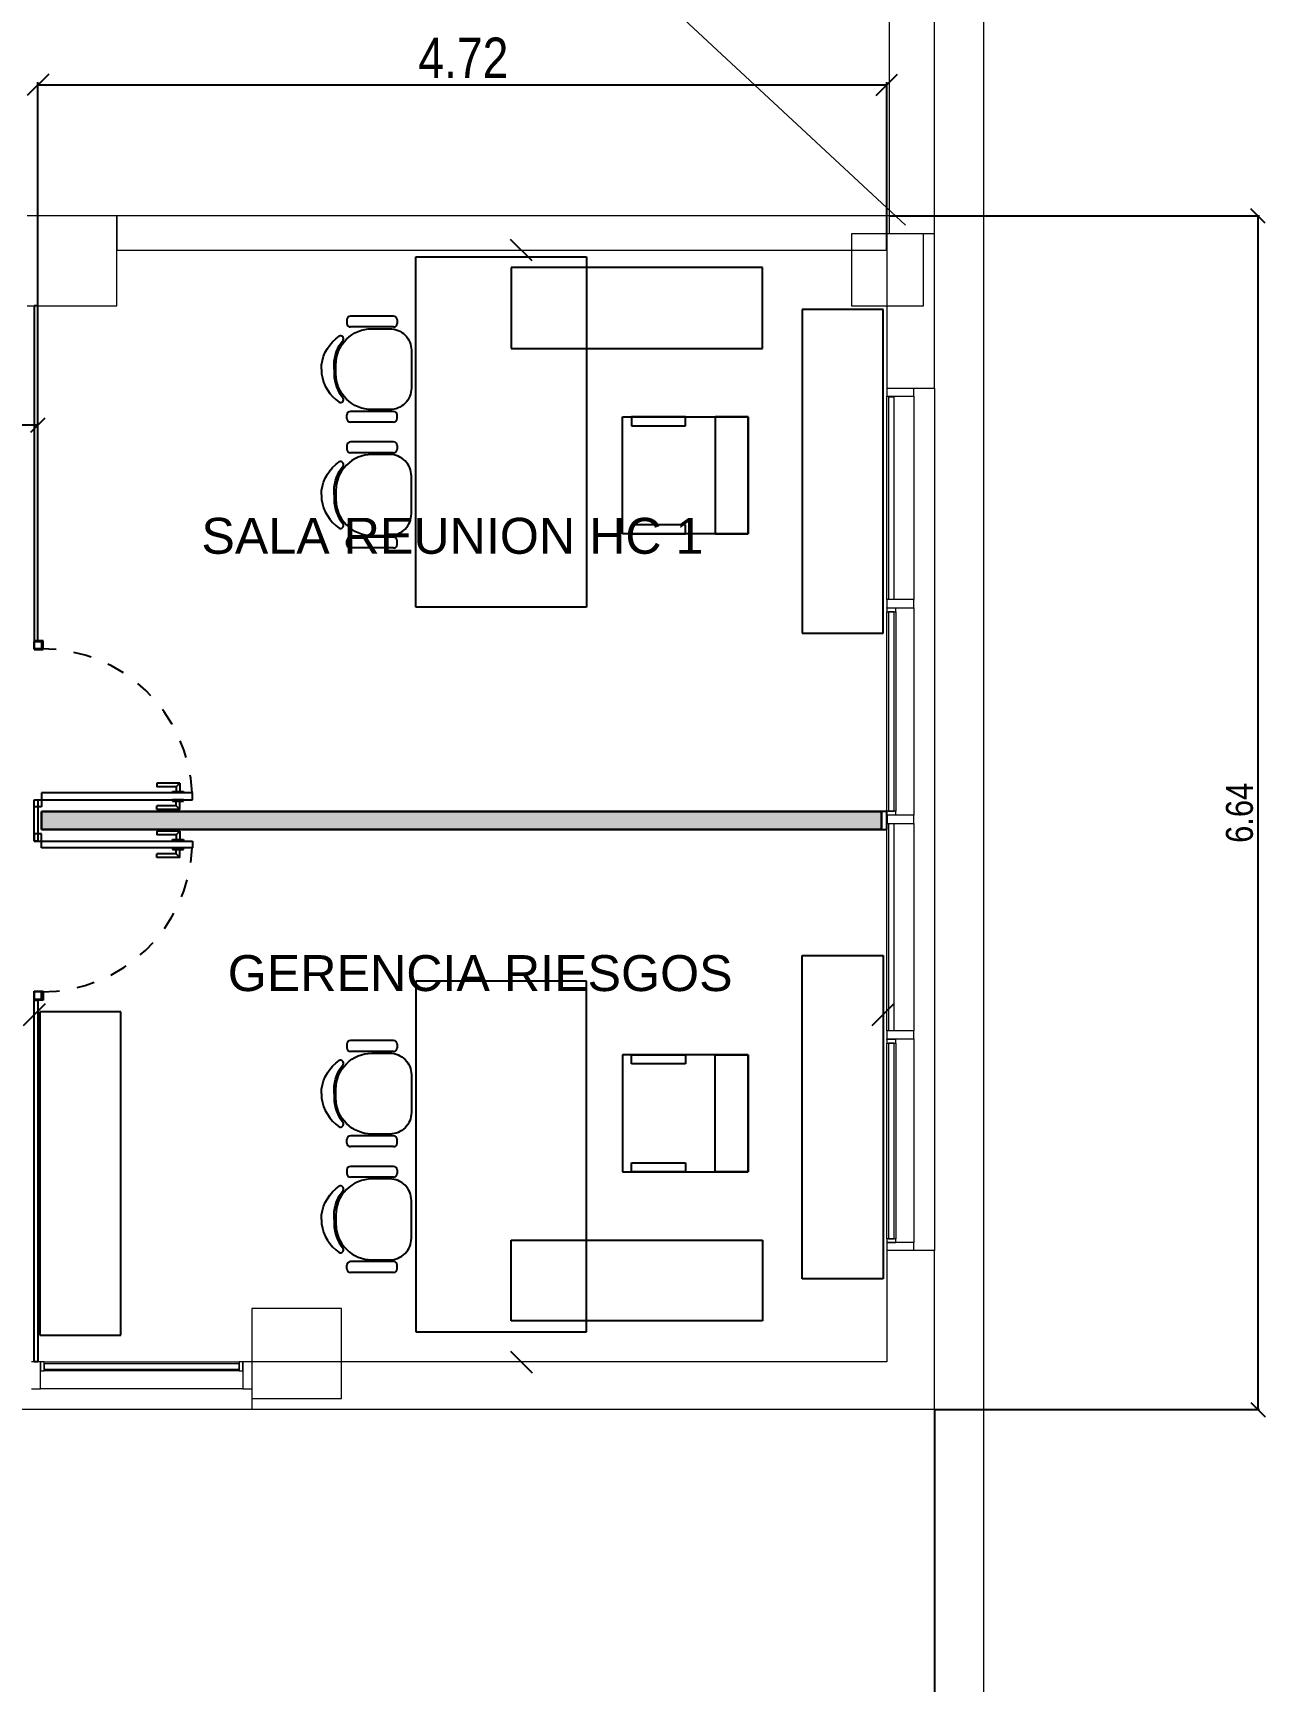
# Model space of a CAD drawing. Header units: millimetres. Extents: x 38 to 139, y 58 to 123.
# Drawn here: x 131.75 to 138.6, y 76.32 to 85.49 of the extents above; entities that cross this region are included whole.
import ezdxf

# ---------------------------------------------------------------- set-up
doc = ezdxf.new("R2010")
doc.units = ezdxf.units.MM
doc.linetypes.add('Hidden', pattern=[7.14375, 4.7625, -2.38125])
doc.linetypes.add('Hidden_2_', pattern=[0.007144, 0.004763, -0.002381])
for name, color, linetype, lineweight in [('A-----NPP', 7, 'Continuous', 9), ('A-GLAZIDM', 7, 'Continuous', 9), ('A-WALL', 7, 'Continuous', 9), ('DIMENSION', 1, 'Continuous', 25), ('S-COLSPRM', 7, 'Continuous', 9)]:
    doc.layers.add(name, color=color, linetype=linetype, lineweight=lineweight)
for name, color, linetype in [('carpinteria', 7, 'Continuous'), ('EQ-Móvil', 7, 'Continuous'), ('estructura', 7, 'Continuous'), ('HATCH LADRILLO COMUN', 7, 'Continuous'), ('Lineas Carpintería', 7, 'Continuous'), ('n carpinteria corte', 7, 'Continuous'), ('n carpinteria proyeccion', 7, 'Hidden'), ('n carpinteria vidrio', 7, 'Continuous'), ('n carpinteria vista', 7, 'Continuous'), ('n tabique', 7, 'Continuous'), ('Sectores', 3, 'Continuous')]:
    doc.layers.add(name, color=color, linetype=linetype)
doc.styles.add('ARIALNARROW', font='ARIALN.TTF')
doc.styles.add('MtXpl_Arial_Unicode_', font='ARIALUNI.ttf')
doc.dimstyles.new('C', dxfattribs={"dimscale": 1.5, "dimtxt": 0.15, "dimasz": 0.08, "dimexe": 0.01, "dimexo": 0, "dimgap": 0.025, "dimtad": 1, "dimzin": 0, "dimdsep": 46, "dimtxsty": 'ARIALNARROW', "dimblk": 'OBLIQUE', "dimcen": 0, "dimclrd": 256, "dimclre": 256, "dimclrt": 256, "dimadec": 0, "dimazin": 0, "dimtfac": 1.666667, "dimtofl": 0, "dimtmove": 0, "dimatfit": 0, "dimldrblk": 'OBLIQUE', "dimfxl": 0.1, "dimtolj": 1, "dimtzin": 0, "dimarcsym": 0})

# ---------------------------------------------------------------- blocks, each defined once
blk = doc.blocks.new('_Oblique')
at = {"layer": 'estructura', "color": 0, "lineweight": -2}
blk.add_line((-0.5, -0.5), (0.5, 0.5), dxfattribs=at)
blk = doc.blocks.new('*D53')
at = {"layer": 'Defpoints', "color": 0}
for p in [(120.208387, 83.310004), (131.773387, 83.310004), (120.208387, 82.519845)]:
    blk.add_point(p, dxfattribs=at)
at = {"layer": 'DIMENSION', "lineweight": -2}
for p, q in [((120.208387, 82.519845), (120.208387, 83.320004)), ((131.773387, 83.310004), (120.208387, 83.310004)), ((131.773387, 83.310004), (131.773387, 83.320004))]:
    blk.add_line(p, q, dxfattribs=at)
at = {"layer": 'DIMENSION', "lineweight": -2, "xscale": 0.08, "yscale": 0.08, "zscale": 0.08, "rotation": 180}
blk.add_blockref('_Oblique', (120.208387, 83.310004), dxfattribs=at)
at = {"layer": 'DIMENSION', "lineweight": -2, "xscale": 0.08, "yscale": 0.08, "zscale": 0.08}
blk.add_blockref('_Oblique', (131.773387, 83.310004), dxfattribs=at)
at = {"layer": 'DIMENSION', "insert": (125.990887, 83.41158), "char_height": 0.15, "attachment_point": 5, "style": 'ARIALNARROW'}
blk.add_mtext('\\A1;11.57', dxfattribs=at)
blk = doc.blocks.new('*D64')
at = {"layer": 'Defpoints', "color": 0}
for p in [(136.513166, 84.473709), (136.763166, 77.831209), (138.563166, 77.831209)]:
    blk.add_point(p, dxfattribs=at)
at = {"layer": 'DIMENSION', "lineweight": -2}
for p, q in [((136.513166, 84.473709), (138.573166, 84.473709)), ((138.563166, 84.473709), (138.563166, 77.831209)), ((136.763166, 77.831209), (138.573166, 77.831209))]:
    blk.add_line(p, q, dxfattribs=at)
at = {"layer": 'DIMENSION', "lineweight": -2, "xscale": 0.08, "yscale": 0.08, "zscale": 0.08}
for p, rotation in [((138.563166, 84.473709), 90), ((138.563166, 77.831209), 270)]:
    blk.add_blockref('_Oblique', p, dxfattribs=dict(at, rotation=rotation))
at = {"layer": 'DIMENSION', "insert": (138.46159, 81.152459), "char_height": 0.15, "attachment_point": 5, "rotation": 90, "style": 'ARIALNARROW'}
blk.add_mtext('\\A1;6.64', dxfattribs=at)
blk = doc.blocks.new('*D73')
at = {"layer": 'Defpoints', "color": 0}
for p in [(136.763166, 77.831209), (39.523379, 68.622821), (136.763166, 63.52282)]:
    blk.add_point(p, dxfattribs=at)
at = {"layer": 'DIMENSION', "lineweight": -2}
for p, q in [((136.763166, 77.831209), (136.763166, 63.51282)), ((39.523379, 68.622821), (39.523379, 63.51282)), ((39.523379, 63.52282), (136.763166, 63.52282))]:
    blk.add_line(p, q, dxfattribs=at)
at = {"layer": 'DIMENSION', "lineweight": -2, "xscale": 0.08, "yscale": 0.08, "zscale": 0.08, "rotation": 180}
blk.add_blockref('_Oblique', (39.523379, 63.52282), dxfattribs=at)
at = {"layer": 'DIMENSION', "lineweight": -2, "xscale": 0.08, "yscale": 0.08, "zscale": 0.08}
blk.add_blockref('_Oblique', (136.763166, 63.52282), dxfattribs=at)
at = {"layer": 'DIMENSION', "insert": (88.143273, 63.624397), "char_height": 0.15, "attachment_point": 5, "style": 'ARIALNARROW'}
blk.add_mtext('\\A1;97.24', dxfattribs=at)

msp = doc.modelspace()

# ---------------------------------------------------------------- hatches: boundary and pattern name
at = {"layer": 'HATCH LADRILLO COMUN'}
msp.add_hatch(color=252, dxfattribs=at).paths.add_polyline_path([(136.468166, 81.060306), (131.793387, 81.060315), (131.793387, 81.160315), (136.468166, 81.160306)])

# ---------------------------------------------------------------- linework, layer by layer
at = {"color": 252}
for p, q in [((133.493313, 83.896117), (133.493313, 83.876117)), ((133.753313, 83.916117), (133.513313, 83.916117)), ((133.753313, 83.856117), (133.513313, 83.856117)), ((133.773313, 83.896117), (133.773313, 83.876117)), ((133.753313, 83.386117), (133.513313, 83.386117)), ((133.493313, 83.346117), (133.493313, 83.366117)), ((133.753313, 83.326117), (133.513313, 83.326117)), ((133.773313, 83.346117), (133.773313, 83.366117)), ((133.493313, 83.196117), (133.493313, 83.176117)), ((133.753313, 83.216117), (133.513313, 83.216117)), ((133.773313, 83.196117), (133.773313, 83.176117)), ((133.753313, 83.156117), (133.513313, 83.156117)), ((133.493313, 82.646117), (133.493313, 82.666117)), ((133.753313, 82.686117), (133.513313, 82.686117)), ((133.773313, 82.646117), (133.773313, 82.666117)), ((133.753313, 82.626117), (133.513313, 82.626117)), ((133.753313, 79.884628), (133.513313, 79.884628)), ((133.493313, 79.864628), (133.493313, 79.844628)), ((133.753313, 79.824628), (133.513313, 79.824628)), ((133.773313, 79.864628), (133.773313, 79.844628)), ((133.493313, 79.314628), (133.493313, 79.334628)), ((133.753313, 79.354628), (133.513313, 79.354628)), ((133.773313, 79.314628), (133.773313, 79.334628)), ((133.753313, 79.294628), (133.513313, 79.294628)), ((133.493313, 79.164628), (133.493313, 79.144628)), ((133.753313, 79.184628), (133.513313, 79.184628)), ((133.773313, 79.164628), (133.773313, 79.144628)), ((133.753313, 79.124628), (133.513313, 79.124628)), ((133.493313, 78.614628), (133.493313, 78.634628)), ((133.753313, 78.654628), (133.513313, 78.654628)), ((133.773313, 78.614628), (133.773313, 78.634628)), ((133.753313, 78.594628), (133.513313, 78.594628))]:
    msp.add_line(p, q, dxfattribs=at)
for points in [[(133.631912, 83.846117), (133.731912, 83.846117, -0.414214), (133.851912, 83.726117), (133.851912, 83.516117, -0.414214), (133.731912, 83.396117), (133.631912, 83.396117, -0.414214), (133.431912, 83.596117), (133.431912, 83.646117, -0.414214)], [(133.631912, 82.696117), (133.731912, 82.696117, 0.414214), (133.851912, 82.816117), (133.851912, 83.026117, 0.414214), (133.731912, 83.146117), (133.631912, 83.146117, 0.414214), (133.431912, 82.946117), (133.431912, 82.896117, 0.414214)], [(133.631912, 79.814628), (133.731912, 79.814628, -0.414214), (133.851912, 79.694628), (133.851912, 79.484628, -0.414214), (133.731912, 79.364628), (133.631912, 79.364628, -0.414214), (133.431912, 79.564628), (133.431912, 79.614628, -0.414214)], [(133.631912, 78.664628), (133.731912, 78.664628, 0.414214), (133.851912, 78.784628), (133.851912, 78.994628, 0.414214), (133.731912, 79.114628), (133.631912, 79.114628, 0.414214), (133.431912, 78.914628), (133.431912, 78.864628, 0.414214)]]:
    msp.add_lwpolyline(points, format="xyb", close=True, dxfattribs=at)
for points in [[(133.351912, 83.621117), (133.351912, 83.646117, -0.207449), (133.449767, 83.805542)], [(133.421912, 83.621117), (133.421912, 83.646117, -0.178789), (133.472338, 83.782632)], [(133.351912, 83.621117), (133.351912, 83.596117, 0.207449), (133.449767, 83.436693)], [(133.421912, 83.621117), (133.421912, 83.596117, 0.178789), (133.472338, 83.459603)], [(133.351912, 82.921117), (133.351912, 82.946117, -0.207449), (133.449767, 83.105542)], [(133.421912, 82.921117), (133.421912, 82.946117, -0.178789), (133.472338, 83.082632)], [(133.351912, 82.921117), (133.351912, 82.896117, 0.207449), (133.449767, 82.736693)], [(133.421912, 82.921117), (133.421912, 82.896117, 0.178789), (133.472338, 82.759603)], [(133.351912, 79.589628), (133.351912, 79.614628, -0.207449), (133.449767, 79.774052)], [(133.421912, 79.589628), (133.421912, 79.614628, -0.178789), (133.472338, 79.751143)], [(133.351912, 79.589628), (133.351912, 79.564628, 0.207449), (133.449767, 79.405204)], [(133.421912, 79.589628), (133.421912, 79.564628, 0.178789), (133.472338, 79.428113)], [(133.351912, 78.889628), (133.351912, 78.914628, -0.207449), (133.449767, 79.074052)], [(133.421912, 78.889628), (133.421912, 78.914628, -0.178789), (133.472338, 79.051143)], [(133.351912, 78.889628), (133.351912, 78.864628, 0.207449), (133.449767, 78.705204)], [(133.421912, 78.889628), (133.421912, 78.864628, 0.178789), (133.472338, 78.728113)]]:
    msp.add_lwpolyline(points, format="xyb", dxfattribs=at)
for centre, radius, start, end in [((133.513313, 83.896117), 0.02, 90, 180), ((133.513313, 83.876117), 0.02, 180, 270), ((133.753313, 83.896117), 0.02, 0, 90), ((133.753313, 83.876117), 0.02, 270, 0), ((133.457429, 83.790517), 0.016866, 332.127554, 117.020489), ((133.457429, 83.451718), 0.016866, 242.979511, 27.872446), ((133.513313, 83.366117), 0.02, 90, 180), ((133.753313, 83.366117), 0.02, 0, 90), ((133.513313, 83.346117), 0.02, 180, 270), ((133.753313, 83.346117), 0.02, 270, 0), ((133.513313, 83.196117), 0.02, 90, 180), ((133.753313, 83.196117), 0.02, 0, 90), ((133.457429, 83.090517), 0.016866, 332.127554, 117.020489), ((133.513313, 83.176117), 0.02, 180, 270), ((133.753313, 83.176117), 0.02, 270, 0), ((133.457429, 82.751718), 0.016866, 242.979511, 27.872446), ((133.513313, 82.666117), 0.02, 90, 180), ((133.513313, 82.646117), 0.02, 180, 270), ((133.753313, 82.666117), 0.02, 0, 90), ((133.753313, 82.646117), 0.02, 270, 0), ((133.513313, 79.864628), 0.02, 90, 180), ((133.753313, 79.864628), 0.02, 0, 90), ((133.513313, 79.844628), 0.02, 180, 270), ((133.753313, 79.844628), 0.02, 270, 0), ((133.457429, 79.759028), 0.016866, 332.127554, 117.020489), ((133.457429, 79.420228), 0.016866, 242.979511, 27.872446), ((133.513313, 79.334628), 0.02, 90, 180), ((133.753313, 79.334628), 0.02, 0, 90), ((133.513313, 79.314628), 0.02, 180, 270), ((133.753313, 79.314628), 0.02, 270, 0), ((133.513313, 79.164628), 0.02, 90, 180), ((133.753313, 79.164628), 0.02, 0, 90), ((133.457429, 79.059028), 0.016866, 332.127554, 117.020489), ((133.513313, 79.144628), 0.02, 180, 270), ((133.753313, 79.144628), 0.02, 270, 0), ((133.457429, 78.720228), 0.016866, 242.979511, 27.872446), ((133.513313, 78.634628), 0.02, 90, 180), ((133.513313, 78.614628), 0.02, 180, 270), ((133.753313, 78.634628), 0.02, 0, 90), ((133.753313, 78.614628), 0.02, 270, 0)]:
    msp.add_arc(centre, radius, start, end, dxfattribs=at)
at = {"layer": 'A-----NPP', "color": 252, "linetype": 'Continuous'}
msp.add_line((137.038482, 58.688668), (137.038482, 109.948709), dxfattribs=at)
at = {"layer": 'A-----NPP', "color": 252, "linetype": 'Hidden'}
msp.add_line((124.073411, 96.064627), (136.602475, 84.42291), dxfattribs=at)
at = {"layer": 'A-GLAZIDM', "color": 252, "lineweight": 18}
for p, q in [((136.498166, 83.516209), (136.498166, 83.471209)), ((136.498166, 83.471209), (136.648166, 83.471209)), ((136.508166, 83.466209), (136.508166, 82.341209)), ((136.538166, 83.466209), (136.508166, 83.466209)), ((136.538166, 82.341209), (136.538166, 83.466209)), ((136.648166, 83.471209), (136.648166, 83.516209)), ((136.648166, 82.338709), (136.498166, 82.338709)), ((136.498166, 82.338709), (136.498166, 82.293709)), ((136.498166, 82.293709), (136.648166, 82.293709)), ((136.498166, 82.291209), (136.498166, 82.271209)), ((136.548166, 82.291209), (136.498166, 82.291209)), ((136.498166, 82.271209), (136.548166, 82.271209)), ((136.508166, 82.341209), (136.538166, 82.341209)), ((136.508166, 82.271209), (136.508166, 81.161209)), ((136.538166, 82.271209), (136.508166, 82.271209)), ((136.538166, 81.161209), (136.538166, 82.271209)), ((136.548166, 82.271209), (136.548166, 82.291209)), ((136.648166, 82.293709), (136.648166, 82.338709)), ((136.498166, 81.161209), (136.498166, 81.141209)), ((136.548166, 81.161209), (136.498166, 81.161209)), ((136.498166, 81.141209), (136.548166, 81.141209)), ((136.648166, 81.138709), (136.498166, 81.138709)), ((136.498166, 81.138709), (136.498166, 81.093709)), ((136.498166, 81.093709), (136.648166, 81.093709)), ((136.508166, 81.161209), (136.538166, 81.161209)), ((136.508166, 81.091209), (136.508166, 79.941209)), ((136.538166, 81.091209), (136.508166, 81.091209)), ((136.538166, 79.941209), (136.538166, 81.091209)), ((136.548166, 81.141209), (136.548166, 81.161209)), ((136.648166, 81.093709), (136.648166, 81.138709)), ((136.648166, 79.938709), (136.498166, 79.938709)), ((136.498166, 79.938709), (136.498166, 79.893709)), ((136.498166, 79.893709), (136.648166, 79.893709)), ((136.498166, 79.891209), (136.498166, 79.871209)), ((136.548166, 79.891209), (136.498166, 79.891209)), ((136.508166, 79.941209), (136.538166, 79.941209)), ((136.548166, 79.871209), (136.548166, 79.891209)), ((136.648166, 79.893709), (136.648166, 79.938709)), ((136.498166, 79.871209), (136.548166, 79.871209)), ((136.508166, 79.871209), (136.508166, 78.781209)), ((136.538166, 79.871209), (136.508166, 79.871209)), ((136.538166, 78.781209), (136.538166, 79.871209)), ((136.498166, 78.781209), (136.498166, 78.761209)), ((136.548166, 78.781209), (136.498166, 78.781209)), ((136.498166, 78.761209), (136.548166, 78.761209)), ((136.648166, 78.761209), (136.498166, 78.761209)), ((136.498166, 78.761209), (136.498166, 78.716209)), ((136.508166, 78.781209), (136.538166, 78.781209)), ((136.548166, 78.761209), (136.548166, 78.781209)), ((136.648166, 78.716209), (136.648166, 78.761209)), ((131.788387, 78.096209), (131.738387, 78.096209)), ((131.808387, 78.096209), (131.788387, 78.096209)), ((131.788387, 78.096209), (131.788387, 78.046209)), ((131.788387, 77.946209), (131.788387, 78.096209)), ((131.808387, 78.046209), (131.808387, 78.096209)), ((132.893387, 78.086209), (131.808387, 78.086209)), ((131.808387, 78.086209), (131.808387, 78.056209)), ((131.808387, 78.056209), (132.893387, 78.056209)), ((132.913387, 78.096209), (132.893387, 78.096209)), ((132.893387, 78.096209), (132.893387, 78.046209)), ((132.893387, 78.056209), (132.893387, 78.086209)), ((132.913387, 78.046209), (132.913387, 78.096209)), ((132.963387, 78.096209), (132.913387, 78.096209)), ((132.913387, 78.096209), (132.913387, 77.946209)), ((131.788387, 78.046209), (131.808387, 78.046209)), ((132.893387, 78.046209), (132.913387, 78.046209)), ((131.738387, 77.946209), (131.788387, 77.946209)), ((132.913387, 77.946209), (132.963387, 77.946209))]:
    msp.add_line(p, q, dxfattribs=at)
at = {"layer": 'A-GLAZIDM', "color": 252}
for p, q in [((136.498166, 82.338709), (136.498166, 83.471209)), ((136.648166, 83.471209), (136.648166, 82.338709)), ((136.498166, 82.291209), (136.498166, 82.293709)), ((136.498166, 81.161209), (136.498166, 82.271209)), ((136.548166, 82.271209), (136.548166, 81.161209)), ((136.648166, 82.293709), (136.648166, 81.138709)), ((136.498166, 81.138709), (136.498166, 81.141209)), ((136.498166, 79.938709), (136.498166, 81.093709)), ((136.648166, 81.093709), (136.648166, 79.938709)), ((136.498166, 79.891209), (136.498166, 79.893709)), ((136.648166, 79.893709), (136.648166, 78.761209)), ((136.498166, 78.781209), (136.498166, 79.871209)), ((136.548166, 79.871209), (136.548166, 78.781209)), ((131.808387, 78.096209), (132.893387, 78.096209)), ((132.893387, 78.046209), (131.808387, 78.046209)), ((132.913387, 77.946209), (131.788387, 77.946209))]:
    msp.add_line(p, q, dxfattribs=at)
at = {"layer": 'A-WALL', "color": 252, "lineweight": 18}
for p, q in [((136.763166, 83.516209), (136.763166, 96.305801)), ((136.513166, 84.373709), (136.513166, 96.055801)), ((136.513166, 84.473709), (132.213166, 84.473709)), ((132.213166, 84.473709), (132.213166, 84.283709)), ((136.763166, 84.373709), (136.513166, 84.373709)), ((132.213166, 84.283709), (136.498166, 84.283709)), ((136.498166, 84.283709), (136.498166, 83.516209)), ((136.498166, 83.516209), (136.763166, 83.516209)), ((136.763166, 78.716209), (136.498166, 78.716209)), ((136.498166, 78.716209), (136.498166, 78.096209)), ((136.763166, 77.831209), (136.763166, 78.716209)), ((136.498166, 78.096209), (132.963387, 78.096209)), ((132.963387, 78.096209), (132.963387, 77.831209)), ((136.763166, 77.831209), (132.963387, 77.831209))]:
    msp.add_line(p, q, dxfattribs=at)
at = {"layer": 'A-WALL', "color": 252}
for p, q in [((136.763166, 83.516209), (136.763166, 78.716209)), ((132.963387, 77.831209), (129.363387, 77.831209))]:
    msp.add_line(p, q, dxfattribs=at)
at = {"layer": 'carpinteria', "color": 252, "linetype": 'Hidden'}
for p, q in [((131.773387, 83.973709), (131.773387, 85.218317)), ((136.498166, 84.283709), (136.498166, 85.218317))]:
    msp.add_line(p, q, dxfattribs=at)
at = {"layer": 'carpinteria', "color": 252}
msp.add_line((131.773387, 85.203317), (136.498166, 85.203317), dxfattribs=at)
at = {"layer": 'EQ-Móvil', "color": 252}
for p, q in [((133.876912, 84.246117), (134.826912, 84.246117)), ((133.876912, 82.296117), (133.876912, 84.246117)), ((134.826912, 84.246117), (134.826912, 82.296117)), ((135.806912, 84.186117), (134.406912, 84.186117)), ((134.406912, 84.186117), (134.406912, 83.736117)), ((135.806912, 83.736117), (135.806912, 84.186117)), ((136.026912, 83.952395), (136.026912, 82.152395)), ((136.476912, 83.952395), (136.026912, 83.952395)), ((136.476912, 82.152395), (136.476912, 83.952395)), ((133.876912, 82.771117), (133.876912, 83.771117)), ((134.406912, 83.736117), (135.806912, 83.736117)), ((135.026912, 82.705563), (135.026912, 83.355563)), ((135.026912, 83.355563), (135.726912, 83.355563)), ((135.076912, 83.355563), (135.076912, 83.305563)), ((135.376912, 83.355563), (135.076912, 83.355563)), ((135.076912, 83.305563), (135.376912, 83.305563)), ((135.376912, 83.305563), (135.376912, 83.355563)), ((135.726912, 83.355563), (135.54265, 83.355563)), ((135.54265, 83.355563), (135.54265, 82.705563)), ((135.726912, 83.355563), (135.726912, 82.705563)), ((135.726912, 82.705563), (135.726912, 83.355563)), ((135.076912, 82.755563), (135.076912, 82.705563)), ((135.376912, 82.755563), (135.076912, 82.755563)), ((135.376912, 82.705563), (135.376912, 82.755563)), ((135.726912, 82.705563), (135.026912, 82.705563)), ((135.076912, 82.705563), (135.376912, 82.705563)), ((135.54265, 82.705563), (135.726912, 82.705563)), ((134.826912, 82.296117), (133.876912, 82.296117)), ((136.026912, 82.152395), (136.476912, 82.152395)), ((136.026912, 78.55835), (136.026912, 80.35835)), ((136.026912, 80.35835), (136.476912, 80.35835)), ((136.476912, 80.35835), (136.476912, 78.55835)), ((134.826912, 80.214628), (133.876912, 80.214628)), ((133.876912, 80.214628), (133.876912, 78.264628)), ((134.826912, 78.264628), (134.826912, 80.214628)), ((132.234641, 80.045315), (131.784641, 80.045315)), ((131.784641, 80.045315), (131.784641, 78.245315)), ((132.234641, 78.245315), (132.234641, 80.045315)), ((135.726912, 79.805183), (135.026912, 79.805183)), ((135.026912, 79.805183), (135.026912, 79.155183)), ((135.076912, 79.755183), (135.076912, 79.805183)), ((135.076912, 79.805183), (135.376912, 79.805183)), ((135.376912, 79.805183), (135.376912, 79.755183)), ((135.54265, 79.155183), (135.54265, 79.805183)), ((135.54265, 79.805183), (135.726912, 79.805183)), ((135.726912, 79.155183), (135.726912, 79.805183)), ((135.726912, 79.805183), (135.726912, 79.155183)), ((133.876912, 79.739628), (133.876912, 78.739628)), ((135.376912, 79.755183), (135.076912, 79.755183)), ((135.026912, 79.155183), (135.726912, 79.155183)), ((135.076912, 79.155183), (135.076912, 79.205183)), ((135.076912, 79.205183), (135.376912, 79.205183)), ((135.376912, 79.155183), (135.076912, 79.155183)), ((135.376912, 79.205183), (135.376912, 79.155183)), ((135.726912, 79.155183), (135.54265, 79.155183)), ((134.406912, 78.774628), (135.806912, 78.774628)), ((134.406912, 78.324628), (134.406912, 78.774628)), ((135.806912, 78.774628), (135.806912, 78.324628)), ((136.476912, 78.55835), (136.026912, 78.55835)), ((135.806912, 78.324628), (134.406912, 78.324628)), ((131.784641, 78.245315), (132.234641, 78.245315)), ((133.876912, 78.264628), (134.826912, 78.264628))]:
    msp.add_line(p, q, dxfattribs=at)
at = {"layer": 'estructura', "color": 252, "lineweight": -2}
for p, q in [((131.833387, 85.263317), (131.713387, 85.143317)), ((136.438166, 85.143317), (136.558166, 85.263317)), ((134.524079, 84.223709), (134.404079, 84.343709)), ((131.693387, 79.969461), (131.813387, 80.089461)), ((131.813387, 80.089461), (131.693387, 79.969461)), ((136.416912, 79.969461), (136.536912, 80.089461)), ((134.404079, 78.156209), (134.524079, 78.036209))]:
    msp.add_line(p, q, dxfattribs=at)
at = {"layer": 'Lineas Carpintería', "color": 252, "extrusion": (0, 0, -1)}
msp.add_line((136.498166, 81.142209), (136.498166, 81.090209), dxfattribs=at)
at = {"layer": 'n carpinteria corte', "color": 252}
for p, q in [((131.773387, 83.973709), (131.753387, 83.973709)), ((131.753387, 83.973709), (131.753387, 82.110303)), ((131.773387, 82.110303), (131.773387, 83.973709)), ((131.753387, 82.110303), (131.773387, 82.110303)), ((131.753387, 82.065315), (131.753387, 82.105315)), ((131.753387, 82.105315), (131.793387, 82.105315)), ((131.793387, 82.105315), (131.793387, 82.065315)), ((131.793387, 82.065315), (131.753387, 82.065315)), ((132.633387, 81.262649), (131.793387, 81.262649)), ((131.793387, 81.262649), (131.793387, 81.225315)), ((132.633387, 81.225315), (132.633387, 81.262649)), ((131.753387, 80.995315), (131.753387, 81.225315)), ((131.753387, 81.225315), (131.773387, 81.225315)), ((131.753387, 81.185315), (131.753387, 81.225315)), ((131.753387, 81.225315), (131.793387, 81.225315)), ((131.793387, 81.185315), (131.753387, 81.185315)), ((131.773387, 81.225315), (131.773387, 80.995315)), ((131.793387, 81.225315), (132.633387, 81.225315)), ((131.793387, 81.225315), (131.793387, 81.185315)), ((131.753387, 81.035315), (131.753387, 80.995315)), ((131.793387, 81.035315), (131.753387, 81.035315)), ((131.773387, 80.995315), (131.753387, 80.995315)), ((131.753387, 80.995315), (131.793387, 80.995315)), ((131.793387, 80.995315), (131.793387, 81.035315)), ((131.793387, 80.995315), (132.633387, 80.995315)), ((131.793387, 80.957982), (131.793387, 80.995315)), ((132.633387, 80.995315), (132.633387, 80.957982)), ((132.633387, 80.957982), (131.793387, 80.957982)), ((131.753387, 80.155315), (131.753387, 80.115315)), ((131.793387, 80.155315), (131.753387, 80.155315)), ((131.753387, 80.115315), (131.793387, 80.115315)), ((131.753387, 78.096209), (131.753387, 80.110328)), ((131.753387, 80.110328), (131.773387, 80.110328)), ((131.773387, 80.110328), (131.773387, 78.096209)), ((131.793387, 80.115315), (131.793387, 80.155315)), ((131.773387, 78.096209), (131.753387, 78.096209))]:
    msp.add_line(p, q, dxfattribs=at)
at = {"layer": 'n carpinteria proyeccion', "color": 252, "linetype": 'Hidden_2_'}
for centre, start, end in [((131.793387, 81.225315), 2.547318, 90), ((131.793387, 80.995315), 270, 357.452682)]:
    msp.add_arc(centre, 0.84, start, end, dxfattribs=at)
at = {"layer": 'n carpinteria vidrio', "color": 252}
for p, q in [((131.753392, 82.110303), (131.753392, 82.060303)), ((131.803392, 82.110303), (131.753392, 82.110303)), ((131.803392, 82.060303), (131.803392, 82.110303)), ((131.753392, 82.060303), (131.803392, 82.060303)), ((136.498166, 81.160306), (136.468166, 81.160306)), ((136.468166, 81.160306), (136.468166, 81.060306)), ((136.498166, 81.060306), (136.498166, 81.160306)), ((136.468166, 81.060306), (136.498166, 81.060306)), ((131.753392, 80.110328), (131.753392, 80.160328)), ((131.753392, 80.160328), (131.803392, 80.160328)), ((131.803392, 80.160328), (131.803392, 80.110328)), ((131.803392, 80.110328), (131.753392, 80.110328))]:
    msp.add_line(p, q, dxfattribs=at)
at = {"layer": 'n carpinteria vista', "color": 252, "linetype": 'Continuous'}
for p, q in [((132.43584, 81.317563), (132.43584, 81.297445)), ((132.562899, 81.317563), (132.43584, 81.317563)), ((132.543237, 81.297445), (132.43584, 81.297445)), ((132.52257, 81.271609), (132.583387, 81.271609)), ((132.52257, 81.262649), (132.52257, 81.271609)), ((132.583387, 81.262649), (132.52257, 81.262649)), ((132.543237, 81.297445), (132.562899, 81.317563)), ((132.543237, 81.297445), (132.543237, 81.271609)), ((132.562899, 81.317563), (132.562899, 81.271609)), ((132.583387, 81.271609), (132.583387, 81.262649)), ((132.43584, 81.170401), (132.43584, 81.190519)), ((132.543237, 81.190519), (132.43584, 81.190519)), ((132.562899, 81.170401), (132.43584, 81.170401)), ((132.583387, 81.225315), (132.52257, 81.225315)), ((132.52257, 81.225315), (132.52257, 81.216355)), ((132.52257, 81.216355), (132.583387, 81.216355)), ((132.543237, 81.190519), (132.543237, 81.216355)), ((132.543237, 81.190519), (132.562899, 81.170401)), ((132.562899, 81.170401), (132.562899, 81.216355)), ((132.583387, 81.216355), (132.583387, 81.225315)), ((132.43584, 81.050229), (132.43584, 81.030112)), ((132.562899, 81.050229), (132.43584, 81.050229)), ((132.543237, 81.030112), (132.43584, 81.030112)), ((132.52257, 81.004275), (132.583387, 81.004275)), ((132.52257, 80.995315), (132.52257, 81.004275)), ((132.583387, 80.995315), (132.52257, 80.995315)), ((132.543237, 81.030112), (132.562899, 81.050229)), ((132.543237, 81.030112), (132.543237, 81.004275)), ((132.562899, 81.050229), (132.562899, 81.004275)), ((132.583387, 81.004275), (132.583387, 80.995315)), ((132.43584, 80.903068), (132.43584, 80.923186)), ((132.543237, 80.923186), (132.43584, 80.923186)), ((132.562899, 80.903068), (132.43584, 80.903068)), ((132.583387, 80.957982), (132.52257, 80.957982)), ((132.52257, 80.957982), (132.52257, 80.949022)), ((132.52257, 80.949022), (132.583387, 80.949022)), ((132.543237, 80.923186), (132.543237, 80.949022)), ((132.543237, 80.923186), (132.562899, 80.903068)), ((132.562899, 80.903068), (132.562899, 80.949022)), ((132.583387, 80.949022), (132.583387, 80.957982))]:
    msp.add_line(p, q, dxfattribs=at)
at = {"layer": 'n tabique', "color": 252}
for p, q in [((131.793387, 81.060315), (131.793387, 81.160315)), ((131.793387, 81.160315), (136.468166, 81.160306)), ((136.468166, 81.160306), (131.793387, 81.160315)), ((131.793387, 81.160315), (131.793387, 81.060315)), ((136.468166, 81.160306), (136.468166, 81.060306)), ((136.468166, 81.060306), (136.468166, 81.160306)), ((136.468166, 81.060306), (131.793387, 81.060315)), ((131.793387, 81.060315), (136.468166, 81.060306))]:
    msp.add_line(p, q, dxfattribs=at)
at = {"layer": 'S-COLSPRM', "color": 252}
for p, q in [((132.213382, 84.473709), (131.713382, 84.473709)), ((132.213382, 83.973709), (132.213382, 84.473709)), ((136.702475, 84.373709), (136.302475, 84.373709)), ((136.302475, 84.373709), (136.302475, 83.973709)), ((136.702475, 83.973709), (136.702475, 84.373709)), ((131.713382, 83.973709), (132.213382, 83.973709)), ((136.302475, 83.973709), (136.702475, 83.973709)), ((133.463387, 78.393709), (132.963387, 78.393709)), ((132.963387, 78.393709), (132.963387, 77.893709)), ((133.463387, 77.893709), (133.463387, 78.393709)), ((132.963387, 77.893709), (133.463387, 77.893709))]:
    msp.add_line(p, q, dxfattribs=at)

# ---------------------------------------------------------------- texts
at = {"layer": 'carpinteria', "color": 252, "style": 'ARIALNARROW'}
msp.add_text('4.72', height=0.225, dxfattribs=at).set_placement((133.890287, 85.241277))
at = {"layer": 'Sectores', "style": 'MtXpl_Arial_Unicode_'}
for s, p in [('SALA REUNION HC 1', (132.683252, 82.593838)), ('GERENCIA RIESGOS', (132.830079, 80.160328))]:
    msp.add_text(s, height=0.2, dxfattribs=at).set_placement(p)

# ---------------------------------------------------------------- dimensions: what is measured, and where the dimension line sits
at = {"layer": 'DIMENSION'}
dim = msp.add_linear_dim(base=(138.563166, 77.831209), p1=(136.513166, 84.473709), p2=(136.763166, 77.831209), angle=90, dimstyle='C', override={"dimscale": 1, "dimlfac": 1, "dimtxsty": 'ARIALNARROW', "dimtolj": 1}, dxfattribs=at)
dim.commit()
dim.dimension.update_dxf_attribs({"geometry": '*D64', "text_midpoint": (138.46159, 81.152459)})
for base, p1, p2, picture, middle in [((120.208387, 83.310004), (131.773387, 83.310004), (120.208387, 82.519845), '*D53', (125.990887, 83.41158)), ((136.763166, 63.52282), (39.523379, 68.622821), (136.763166, 77.831209), '*D73', (88.143273, 63.624397))]:
    dim = msp.add_linear_dim(base=base, p1=p1, p2=p2, dimstyle='C', override={"dimscale": 1, "dimlfac": 1, "dimtxsty": 'ARIALNARROW', "dimtolj": 1}, dxfattribs=at)
    dim.commit()
    dim.dimension.update_dxf_attribs({"geometry": picture, "text_midpoint": middle})

doc.saveas('drawing.dxf')
